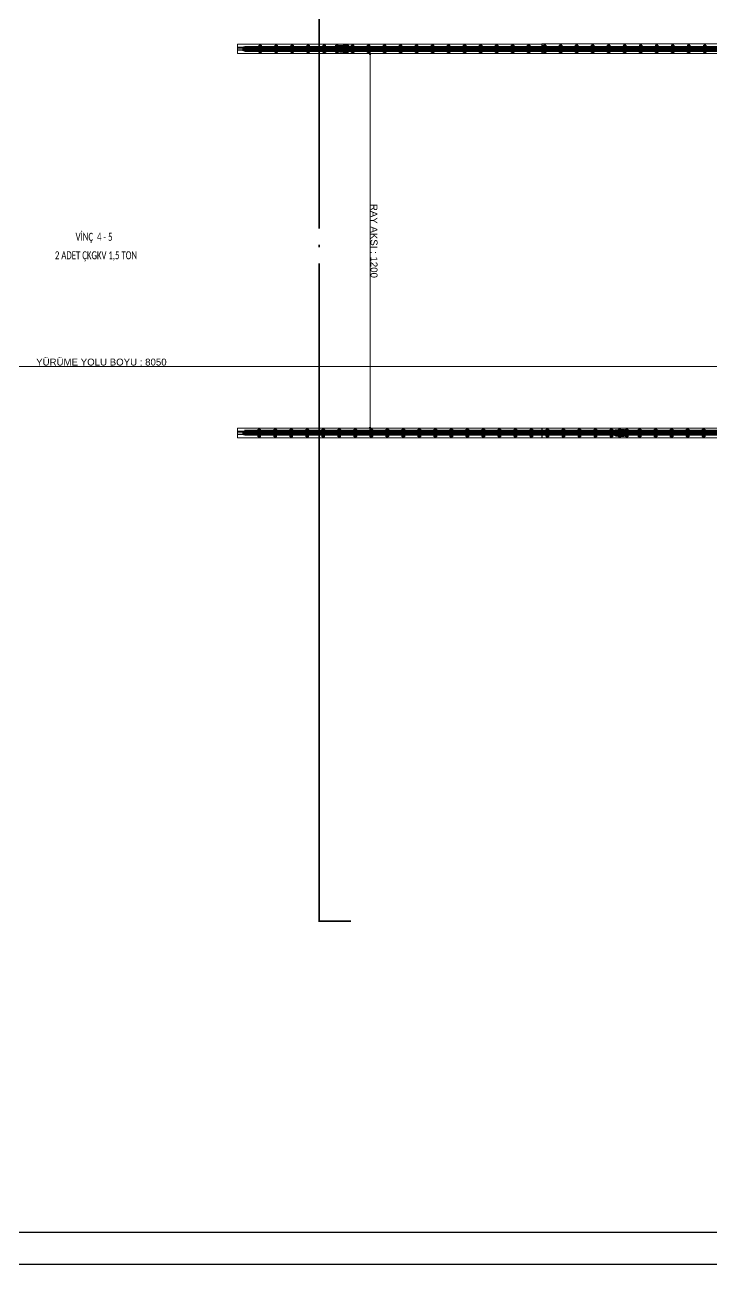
# Model space of a CAD drawing. Header units: centimetres. Extents: x 470464 to 524273, y 49611 to 59074.
# Drawn here: x 489386 to 491529, y 49611 to 53483 of the extents above; entities that cross this region are included whole.
import ezdxf

# ---------------------------------------------------------------- set-up
doc = ezdxf.new("R2010")
doc.units = ezdxf.units.CM
doc.header["$MEASUREMENT"] = 0
for name, pattern in [('1244_Aselsan_MIUM_3000$0$ACAD_ISO10W100', [18, 12, -3, 0, -3]), ('ACAD_ISO03W100', [30, 12, -18]), ('ACAD_ISO08W100', [36, 24, -3, 6, -3]), ('CHAIN', [0.3543, 0.2362, -0.0295, 0.0591, -0.0295]), ('XKITLINE00', [0])]:
    doc.linetypes.add(name, pattern=pattern)
doc.layers.add('---___EB_draft04_section', color=8, linetype='Continuous')
doc.layers.add('vinç', color=7, linetype='Continuous')
for name, color, linetype, lineweight in [('0-KRCN-Z-ANTET', 71, 'Continuous', 30), ('1', 7, 'Continuous', 25), ('AAA_EKSEN', 1, 'ACAD_ISO08W100', 9), ('S-COLS-CONC', 4, 'Continuous', 40), ('S-COLS-STEL', 3, 'Continuous', 9)]:
    doc.layers.add(name, color=color, linetype=linetype, lineweight=lineweight)
doc.layers.add('A-ANNO-REVC-01', color=1, linetype='Continuous', lineweight=15, true_color=0xff0000, plot=False)
doc.styles.add('BARIŞ BABUR-3', font='arial.ttf')
doc.styles.add('TS-FREA-GENL', font='calibri.ttf', dxfattribs={"width": 0.7})
doc.dimstyles.new('AAA_A4 BVS STANDART', dxfattribs={"dimscale": 12, "dimtxt": 1.8, "dimasz": 1.6, "dimexe": 0.18, "dimexo": 0.0625, "dimgap": 0.09, "dimtad": 1, "dimtoh": 1, "dimdec": 0, "dimzin": 9, "dimdsep": 46, "dimtxsty": 'BARIŞ BABUR-3', "dimcen": 0.09, "dimclrd": 1, "dimclre": 1, "dimclrt": 2, "dimadec": 0, "dimazin": 0, "dimtfac": 1, "dimtdec": 0, "dimtofl": 0, "dimtmove": 0, "dimatfit": 3, "dimfxl": 1, "dimtolj": 1, "dimtzin": 0, "dimlwd": 9, "dimlwe": 9, "dimarcsym": 0})

# ---------------------------------------------------------------- blocks, each defined once
blk = doc.blocks.new('*D45')
at = {"layer": 'A-ANNO-REVC-01', "color": 1, "lineweight": 9, "transparency": 16777216}
for p, q in [((416786.5, 74167.4), (416786.5, 74122.8)), ((417986.5, 74167.4), (417986.5, 74122.8)), ((416805.7, 74125), (417967.3, 74125))]:
    blk.add_line(p, q, dxfattribs=at)
at = {"layer": 'A-ANNO-REVC-01', "color": 1, "transparency": 16777216}
for points in [[(416805.7, 74128.2), (416805.7, 74121.8), (416786.5, 74125)], [(417967.3, 74121.8), (417967.3, 74128.2), (417986.5, 74125)]]:
    blk.add_solid(points, dxfattribs=at)
at = {"layer": 'Defpoints', "color": 0, "transparency": 16777216}
for p in [(416786.5, 74168.1), (417986.5, 74168.1), (417986.5, 74125)]:
    blk.add_point(p, dxfattribs=at)
at = {"layer": 'A-ANNO-REVC-01', "color": 2, "transparency": 16777216, "insert": (417386.5, 74137.2), "char_height": 21.6, "attachment_point": 5, "style": 'BARIŞ BABUR-3'}
blk.add_mtext('\\A1;RAY AKSI : 1200', dxfattribs=at)
blk = doc.blocks.new('*D46')
at = {"layer": 'A-ANNO-REVC-01', "color": 1, "lineweight": 9, "transparency": 16777216}
for p, q in [((417970.7, 77311), (417777.2, 77311)), ((417779.3, 77291.8), (417779.3, 69280.2)), ((417970.7, 69261), (417777.2, 69261))]:
    blk.add_line(p, q, dxfattribs=at)
at = {"layer": 'A-ANNO-REVC-01', "color": 1, "transparency": 16777216}
for points in [[(417782.5, 77291.8), (417776.1, 77291.8), (417779.3, 77311)], [(417776.1, 69280.2), (417782.5, 69280.2), (417779.3, 69261)]]:
    blk.add_solid(points, dxfattribs=at)
at = {"layer": 'Defpoints', "color": 0, "transparency": 16777216}
for p in [(417971.5, 77311), (417779.3, 69261), (417971.5, 69261)]:
    blk.add_point(p, dxfattribs=at)
at = {"layer": 'A-ANNO-REVC-01', "color": 2, "transparency": 16777216, "insert": (417765.1, 73286), "char_height": 21.6, "attachment_point": 5, "rotation": 90, "style": 'BARIŞ BABUR-3'}
blk.add_mtext('\\A1;YÜRÜME YOLU BOYU : 8050', dxfattribs=at)
blk = doc.blocks.new('3RFRS334')
at = {"ltscale": 0.4}
h = blk.add_hatch(color=0, dxfattribs=at)
h.dxf.hatch_style = 1
h.paths.add_polyline_path([(303509, 45820), (303515, 45814), (303515, 45820)])
h = blk.add_hatch(color=0, dxfattribs=at)
h.dxf.hatch_style = 1
h.paths.add_polyline_path([(303525, 45814), (303525, 45820), (303531, 45820)])
h = blk.add_hatch(color=0, dxfattribs=at)
h.dxf.hatch_style = 1
h.paths.add_polyline_path([(303589, 45820), (303595, 45814), (303595, 45820)])
h = blk.add_hatch(color=0, dxfattribs=at)
h.dxf.hatch_style = 1
h.paths.add_polyline_path([(303605, 45814), (303605, 45820), (303611, 45820)])
at = {"color": 0, "ltscale": 0.4}
for points in [[(303620, 45830), (303620, 45820), (303500, 45820), (303500, 45830)], [(303525, 45650), (303525, 45820), (303515, 45820), (303515, 45650)], [(303595, 45650), (303595, 45820), (303605, 45820), (303605, 45650)]]:
    blk.add_lwpolyline(points, close=True, dxfattribs=at)
at = {"color": 0, "ltscale": 0.4, "elevation": 0}
for points in [[(303509, 45820), (303515, 45814), (303515, 45820), (303509, 45820)], [(303531, 45820), (303525, 45814), (303525, 45820), (303531, 45820)], [(303589, 45820), (303595, 45814), (303595, 45820), (303589, 45820)], [(303611, 45820), (303605, 45814), (303605, 45820), (303611, 45820)]]:
    blk.add_lwpolyline(points, dxfattribs=at)
blk = doc.blocks.new('FSDGDFGFDSAGDSA')
at = {"color": 2, "linetype": 'XKITLINE00', "lineweight": 0}
for p, q in [((399394.4, 57737.1), (399403.2, 57737.1)), ((399394.4, 55937.1), (399394.4, 57737.1)), ((399415.7, 57737.1), (399424.4, 57737.1)), ((399424.4, 55937.1), (399424.4, 57737.1))]:
    blk.add_line(p, q, dxfattribs=at)
at = {"color": 2}
for p, q in [((399394.4, 55937.1), (399403.2, 55937.1)), ((399415.7, 55937.1), (399424.4, 55937.1))]:
    blk.add_line(p, q, dxfattribs=at)
blk = doc.blocks.new('sfsdsggssg')
at = {"layer": '1', "color": 2, "linetype": 'Continuous'}
for p, q in [((1141.1, -34640), (1141.1, -34640.1)), ((1141.1, -34640), (1141.1, -34645.1)), ((1141.1, -34640.1), (1141.3, -34640.1)), ((1141.1, -34640.1), (1141.1, -34645.1)), ((1141.1, -34645.1), (1141.3, -34645.1)), ((1141.1, -34645.1), (1141.1, -34645.1)), ((1141.3, -34645.1), (1141.3, -34640.1)), ((1143.2, -34639.6), (1141.4, -34639.8)), ((1141.4, -34639.7), (1143.2, -34639.6)), ((1141.4, -34639.8), (1141.4, -34639.7)), ((1141.4, -34640), (1143.2, -34639.8)), ((1141.4, -34639.8), (1141.4, -34640)), ((1141.4, -34645.4), (1141.4, -34645.2)), ((1143.2, -34645.4), (1141.4, -34645.2)), ((1141.4, -34645.4), (1141.4, -34645.4)), ((1141.4, -34645.4), (1143.2, -34645.6)), ((1143.2, -34645.6), (1141.4, -34645.4)), ((1143.2, -34639.6), (1143.2, -34639.8)), ((1143.2, -34639.6), (1143.2, -34639.8)), ((1143.2, -34645.6), (1143.2, -34645.4)), ((1143.2, -34645.4), (1143.2, -34645.6)), ((1143.6, -34639.6), (1143.5, -34639.8)), ((1143.5, -34639.8), (1143.6, -34639.8)), ((1143.6, -34645.3), (1143.5, -34645.3)), ((1143.5, -34645.3), (1143.6, -34645.5)), ((1143.6, -34639.6), (1143.6, -34639.6)), ((1143.7, -34639.6), (1143.6, -34639.8)), ((1143.6, -34639.6), (1144.1, -34639.6)), ((1143.7, -34639.6), (1143.6, -34639.6)), ((1143.6, -34639.8), (1143.8, -34639.9)), ((1143.6, -34645.3), (1143.7, -34645.5)), ((1143.8, -34645.3), (1143.6, -34645.3)), ((1143.6, -34645.5), (1143.6, -34645.6)), ((1143.6, -34645.5), (1143.7, -34645.5)), ((1144.1, -34645.6), (1143.6, -34645.6)), ((1144.1, -34639.6), (1144.1, -34639.6)), ((1144.1, -34645.5), (1144.1, -34645.6)), ((1144.3, -34645.6), (1144.3, -34645.9)), ((1144.3, -34645.6), (1144.3, -34646)), ((1144.3, -34645.9), (1144.3, -34646)), ((1144.5, -34639.6), (1147.4, -34639.6)), ((1144.5, -34639.6), (1144.5, -34639.6)), ((1144.6, -34642.7), (1144.5, -34642.8)), ((1144.6, -34642.9), (1144.5, -34642.8)), ((1147.4, -34645.6), (1144.5, -34645.6)), ((1144.5, -34645.6), (1144.5, -34645.6)), ((1144.5, -34645.9), (1144.5, -34645.6)), ((1147.4, -34639.6), (1144.6, -34639.6)), ((1144.6, -34639.6), (1144.6, -34639.8)), ((1144.6, -34639.8), (1147.4, -34639.8)), ((1144.6, -34645.4), (1144.6, -34645.6)), ((1147.4, -34645.4), (1144.6, -34645.4)), ((1144.6, -34645.6), (1147.4, -34645.6)), ((1146.5, -34646), (1144.6, -34646)), ((1144.6, -34646.3), (1144.6, -34646.2)), ((1144.6, -34646.2), (1146.7, -34646.2)), ((1144.6, -34646.3), (1148.5, -34646.3)), ((1145.5, -34641.1), (1145.5, -34641.1)), ((1145.5, -34641.1), (1145.5, -34641.1)), ((1145.8, -34639.6), (1146, -34639.3)), ((1146, -34639.4), (1145.9, -34639.6)), ((1146, -34639.3), (1146, -34639.4)), ((1146.1, -34639.6), (1146.2, -34639.5)), ((1146.3, -34639.2), (1146.2, -34639.2)), ((1148.5, -34639.2), (1146.2, -34639.2)), ((1148.4, -34639.2), (1146.3, -34639.2)), ((1146.3, -34639.4), (1148.4, -34639.4)), ((1146.4, -34644), (1146.5, -34644)), ((1146.5, -34644), (1146.5, -34643.9)), ((1146.7, -34645.6), (1146.5, -34645.8)), ((1146.7, -34646.2), (1146.8, -34646.2)), ((1146.8, -34646), (1146.8, -34646.2)), ((1148.4, -34646), (1146.8, -34646)), ((1146.8, -34646.2), (1148.4, -34646.2)), ((1147.4, -34639.6), (1147.4, -34639.6)), ((1147.4, -34639.6), (1147.4, -34639.8)), ((1147.4, -34639.8), (1147.6, -34639.7)), ((1147.4, -34639.8), (1148.2, -34640.6)), ((1148.2, -34644.5), (1147.4, -34645.3)), ((1147.4, -34645.3), (1147.6, -34645.5)), ((1147.4, -34645.4), (1147.4, -34645.6)), ((1147.4, -34645.6), (1147.4, -34645.6)), ((1147.6, -34639.7), (1148.4, -34640.5)), ((1147.6, -34639.7), (1147.6, -34639.7)), ((1148.4, -34640.5), (1147.6, -34639.7)), ((1148.4, -34644.7), (1147.6, -34645.5)), ((1147.6, -34645.5), (1148.4, -34644.7)), ((1147.6, -34645.5), (1147.6, -34645.5)), ((1148.2, -34640.6), (1148.4, -34640.5)), ((1148.2, -34644.5), (1148.4, -34644.7)), ((1148.3, -34640.7), (1148.3, -34644.4)), ((1148.3, -34640.7), (1148.5, -34640.7)), ((1148.3, -34644.4), (1148.5, -34644.4)), ((1148.5, -34639.2), (1148.4, -34639.2)), ((1148.4, -34640.5), (1148.4, -34640.5)), ((1148.4, -34644.7), (1148.4, -34644.7)), ((1148.4, -34646), (1148.4, -34646.2)), ((1148.4, -34646.2), (1148.5, -34646.3)), ((1148.5, -34639.5), (1148.5, -34642.7)), ((1148.5, -34644.4), (1148.5, -34640.7)), ((1148.5, -34640.7), (1148.5, -34640.7)), ((1148.5, -34640.7), (1148.5, -34644.5)), ((1148.5, -34644.5), (1148.5, -34644.4)), ((1148.5, -34644.5), (1148.5, -34645.9)), ((1148.7, -34642.9), (1148.7, -34639.5)), ((1148.7, -34639.5), (1148.8, -34639.5)), ((1148.7, -34643.1), (1148.7, -34642.9)), ((1148.7, -34645.9), (1148.7, -34643.1)), ((1148.8, -34646), (1148.7, -34645.9)), ((1148.8, -34639.5), (1148.8, -34646))]:
    blk.add_line(p, q, dxfattribs=at)
for radius in [1.5, 0.7]:
    blk.add_circle((1146, -34642.5), radius, dxfattribs=at)
at = {"layer": '1', "color": 2, "linetype": 'Continuous', "extrusion": (0, 0, -1)}
blk.add_circle((-1146, -34642.5), 0.8, dxfattribs=at)
for centre, start, end in [((-1145.5, -34643.4), 209.8539, 29.8539), ((-1146.5, -34641.7), 29.8539, 207.4717)]:
    blk.add_arc(centre, 1.14, start, end, dxfattribs=at)
at = {"layer": '1', "color": 2, "linetype": 'Continuous'}
for centre, radius, start, end in [((1145.5, -34643.4), 0.943, 155.4674, 321.1742), ((1145.5, -34643.4), 0.92, 156.9271, 319.7145), ((1146, -34642.5), 1.2, 166, 226), ((1146, -34642.5), 1.2, 106, 166), ((1146, -34642.5), 1.2, 226, 286), ((1146, -34642.5), 1.2, 46, 106), ((1146.5, -34641.7), 0.943, 345.8258, 138.463), ((1146.5, -34641.7), 0.92, 347.6089, 136.677), ((1146, -34642.5), 1.2, 286, 346), ((1146, -34642.5), 1.2, 346, 46)]:
    blk.add_arc(centre, radius, start, end, dxfattribs=at)
at = {"layer": '1', "color": 2, "linetype": 'Continuous', "extrusion": (0, 0, -1)}
for centre, major_axis, ratio, start_param, end_param in [((1141.4, -34640), (-0.222, 0.204), 0.995811, 5.544902, 7.021469), ((1141.4, -34640.1), (0.203, 0.221), 0.997694, 3.974105, 5.450673), ((1141.4, -34645.1), (0.222, 0.204), 0.995811, 2.403309, 3.879876), ((1141.4, -34645.1), (-0.203, 0.221), 0.997694, 3.974105, 5.450673), ((1141.4, -34640.1), (0.0742, -0.068), 0.993033, 2.403309, 3.879876), ((1141.4, -34645.1), (0.0742, 0.068), 0.993033, 2.403309, 3.879876), ((1143.6, -34639.8), (0.001, 0.2), 0.752836, 0.132804, 1.847295), ((1143.6, -34645.3), (-0.001, 0.2), 0.752836, 1.294298, 3.008789), ((1152.5, -34642.6), (-8.4, 0), 0.918737, 5.915201, 6.65117), ((1144, -34639.8), (0.001, 0.2), 0.752479, 0.132721, 1.852962), ((1144, -34645.3), (-0.001, 0.2), 0.752479, 1.288631, 3.008872), ((1144.3, -34639.8), (-0.014, 0.199), 0.74106, 0.130215, 1.915333), ((1144.3, -34645.3), (0.014, 0.199), 0.74106, 1.22626, 3.011378), ((1144.5, -34645.9), (-0.2, 0.001), 0.034627, 4.708031, 6.195866), ((1144.6, -34645.9), (-0.138, 0.267), 0.998031, 3.623062, 5.186262), ((1144.6, -34646), (0.214, 0.214), 0.992433, 2.359993, 3.923193), ((1144.5, -34639.8), (-0.008, 0.2), 0.422896, 0.096328, 1.761115), ((1144.5, -34645.4), (0.008, 0.2), 0.422896, 1.380478, 3.045264), ((1144.6, -34645.9), (0.0592, 0.0819), 0.989251, 2.52068, 4.08388), ((1144.6, -34646), (0, -0.2), 0.004269, 4.747034, 6.195918), ((1146.3, -34639.5), (0.271, 0.128), 0.997202, 4.110755, 5.150568), ((1146.2, -34639.5), (-0.173, 0.101), 0.027764, 4.691233, 6.195885), ((1146.3, -34639.5), (-0.0748, 0.0667), 0.997721, 6.084759, 7.124571), ((1146.3, -34639.4), (0, 0.2), 0.004243, 0.087267, 1.605444), ((1146.5, -34645.8), (-0.174, 0.099), 0.027964, 1.549906, 2.758993), ((1146.9, -34646), (0.426, 0.115), 0.905428, 3.310168, 3.875491), ((1146.7, -34646), (-0.256, 0.042), 0.76271, 4.58737, 6.036255), ((1146.5, -34646.1), (-0.199, -0.016), 0.034866, 1.569261, 2.70958), ((1146.8, -34646), (-0.038, 0.196), 0.907507, 3.350606, 5.211047), ((1146.7, -34646), (-0.012, 0.201), 0.369521, 3.302192, 4.751077), ((1146.9, -34646), (0.253, 0.061), 0.768803, 3.289543, 3.701099), ((1176.9, -34592.8), (85, 148.5), 0.001169, 1.933599, 1.936064), ((1146.8, -34646), (-0.174, 0.099), 0.030283, 4.695034, 5.900559), ((1146.8, -34646), (-0.187, 0.071), 0.032625, 4.699988, 5.905162), ((1176.9, -34592.8), (85, 148.5), 0.002337, 1.9329, 1.936067), ((1147.4, -34639.9), (-0.277, 0.115), 0.998522, 1.179673, 1.96192), ((1147.4, -34639.9), (0.115, 0.278), 0.997326, 5.892062, 6.674309), ((1147.4, -34639.9), (0.0384, 0.0928), 0.995546, 5.892062, 6.674309), ((1147.4, -34645.3), (0.0384, -0.0928), 0.995546, 5.892062, 6.674309), ((1147.4, -34645.3), (0.277, 0.115), 0.998522, 1.179673, 1.96192), ((1147.4, -34645.3), (-0.115, 0.278), 0.997326, 2.750469, 3.532716), ((1148.2, -34640.7), (-0.0928, -0.0384), 0.995546, 2.750469, 3.532716), ((1148.2, -34644.4), (0.0928, -0.0384), 0.995546, 5.892062, 6.674309), ((1148.4, -34639.4), (0, 0.2), 0.004243, 0.087267, 1.605444), ((1148.4, -34639.5), (-0.243, 0.175), 0.996422, 0.949848, 2.513048), ((1148.4, -34639.5), (0.0889, 0.0469), 0.994028, 5.200197, 6.763397), ((1148.2, -34640.7), (-0.115, 0.277), 0.998522, 1.179673, 1.96192), ((1148.2, -34640.7), (0.278, 0.115), 0.997326, 5.892062, 6.674309), ((1148.2, -34644.4), (0.115, 0.277), 0.998522, 1.179673, 1.96192), ((1148.2, -34644.5), (-0.278, 0.115), 0.997326, 2.750469, 3.532716), ((1148.4, -34645.9), (0.139, 0.266), 0.998207, 1.09196, 2.65516), ((1148.4, -34645.9), (-0.0609, 0.0807), 0.988978, 2.219923, 3.783123), ((1148.5, -34639.5), (0.2, 0.001), 0.034652, 0.087319, 1.566648), ((1148.5, -34642.7), (0.008, 0.2), 0.005639, 3.866293, 4.746837), ((1148.5, -34643.2), (0.056, 0.516), 0.770786, 6.203754, 6.230389), ((1148.5, -34642.9), (-0.188, 0.076), 0.878606, 1.230281, 2.70961), ((1148.5, -34642.9), (-0.201, 0.003), 0.124494, 1.540952, 3.020281), ((1148.5, -34643.1), (0.199, -0.02), 0.74823, 4.69971, 6.151435), ((1148.5, -34643.1), (-0.2, -0.001), 0.034899, 3.228912, 4.651252), ((1148.5, -34645.9), (-0.2, -0.001), 0.034899, 3.228912, 4.712496)]:
    blk.add_ellipse(centre, major_axis=major_axis, ratio=ratio, start_param=start_param, end_param=end_param, dxfattribs=at)
at = {"layer": '1', "color": 2, "linetype": 'Continuous'}
for centre, major_axis, ratio, start_param, end_param in [((1152.2, -34642.6), (-9.07, 0), 0.918737, 5.945855, 6.620515), ((1146.2, -34639.5), (-0.15, 0.261), 0.994945, 5.763279, 6.803091), ((1148.5, -34639.5), (0.214, 0.214), 0.992433, 5.501585, 7.064785), ((1148.5, -34646), (-0.214, 0.214), 0.992433, 2.359993, 3.923193)]:
    blk.add_ellipse(centre, major_axis=major_axis, ratio=ratio, start_param=start_param, end_param=end_param, dxfattribs=at)
for points, weights in [([(1141.1, -34640), (1141.1, -34640), (1141.1, -34640)], [0.500000154953, 0.499999845047, 0.500000154953]), ([(1141.1, -34645.1), (1141.1, -34645.1), (1141.1, -34645.1)], [0.500000154938, 0.499999845062, 0.500000154938]), ([(1141.4, -34639.7), (1141.4, -34639.7), (1141.4, -34639.7)], [0.500000154951, 0.499999845049, 0.500000154951]), ([(1141.4, -34645.4), (1141.4, -34645.4), (1141.4, -34645.4)], [0.500000154962, 0.499999845038, 0.500000154962]), ([(1147.4, -34639.6), (1147.4, -34639.6), (1147.4, -34639.6)], [0.500000031564, 0.499999968436, 0.500000031564]), ([(1147.4, -34645.6), (1147.4, -34645.6), (1147.4, -34645.6)], [0.500000031519, 0.499999968481, 0.500000031519]), ([(1147.6, -34639.7), (1147.6, -34639.7), (1147.6, -34639.7)], [0.500000032286, 0.499999967714, 0.500000032286]), ([(1147.6, -34645.5), (1147.6, -34645.5), (1147.6, -34645.5)], [0.500000031966, 0.499999968034, 0.500000031966]), ([(1148.4, -34640.5), (1148.4, -34640.5), (1148.4, -34640.5)], [0.500000032004, 0.499999967996, 0.500000032004]), ([(1148.4, -34644.7), (1148.4, -34644.7), (1148.4, -34644.7)], [0.500000031836, 0.499999968164, 0.500000031836]), ([(1148.5, -34640.7), (1148.5, -34640.7), (1148.5, -34640.7)], [0.500000031722, 0.499999968278, 0.500000031722]), ([(1148.5, -34644.5), (1148.5, -34644.5), (1148.5, -34644.5)], [0.500000031229, 0.499999968771, 0.500000031229])]:
    blk.add_rational_spline(points, weights, degree=2, dxfattribs=at)
for points, knots in [([(1143.2, -34639.6), (1143.2, -34639.6), (1143.3, -34639.6), (1143.4, -34639.6), (1143.5, -34639.6), (1143.5, -34639.6), (1143.6, -34639.6)], [0, 0, 0, 0, 0.225713, 0.483808, 0.741904, 1, 1, 1, 1]), ([(1143.2, -34639.6), (1143.2, -34639.6), (1143.2, -34639.6), (1143.2, -34639.6), (1143.2, -34639.6), (1143.2, -34639.6)], [0, 0, 0, 0, 0.876308, 0.876308, 1, 1, 1, 1]), ([(1143.6, -34639.6), (1143.6, -34639.6), (1143.6, -34639.6), (1143.5, -34639.6), (1143.5, -34639.6), (1143.4, -34639.6), (1143.3, -34639.6), (1143.3, -34639.6), (1143.2, -34639.6), (1143.2, -34639.6)], [0, 0, 0, 0, 0.000017, 0.000017, 0.401467, 0.401467, 0.701656, 0.701656, 1, 1, 1, 1]), ([(1143.2, -34639.8), (1143.2, -34639.8), (1143.3, -34639.8), (1143.3, -34639.8), (1143.4, -34639.8), (1143.5, -34639.8), (1143.5, -34639.8), (1143.5, -34639.8)], [0, 0, 0, 0, 0.304321, 0.304321, 0.608496, 0.608496, 1, 1, 1, 1]), ([(1143.5, -34645.3), (1143.5, -34645.4), (1143.5, -34645.4), (1143.4, -34645.4), (1143.3, -34645.4), (1143.3, -34645.4), (1143.2, -34645.4), (1143.2, -34645.4)], [0, 0, 0, 0, 0.37098, 0.37098, 0.685408, 0.685408, 1, 1, 1, 1]), ([(1143.2, -34645.6), (1143.2, -34645.6), (1143.3, -34645.6), (1143.4, -34645.6), (1143.4, -34645.6), (1143.5, -34645.6), (1143.5, -34645.6), (1143.6, -34645.5)], [0, 0, 0, 0, 0.308433, 0.308433, 0.618953, 0.618953, 1, 1, 1, 1]), ([(1143.6, -34645.6), (1143.5, -34645.6), (1143.5, -34645.6), (1143.4, -34645.6), (1143.3, -34645.6), (1143.2, -34645.6), (1143.2, -34645.6)], [0, 0, 0, 0, 0.258096, 0.516192, 0.774287, 1, 1, 1, 1]), ([(1143.8, -34645.3), (1143.6, -34644.9), (1143.5, -34644.4), (1143.3, -34643.5), (1143.3, -34643), (1143.3, -34641.7), (1143.5, -34640.7), (1143.8, -34639.9)], [0, 0, 0, 0, 0.25, 0.25, 0.5, 0.5, 1, 1, 1, 1]), ([(1143.8, -34639.9), (1143.9, -34639.9), (1144, -34639.9), (1144.1, -34639.9), (1144.1, -34639.9), (1144.2, -34639.9)], [0, 0, 0, 0, 0.657537, 0.657537, 1, 1, 1, 1]), ([(1144.2, -34645.3), (1144.1, -34645.3), (1144, -34645.3), (1143.9, -34645.3), (1143.8, -34645.3), (1143.8, -34645.3)], [0, 0, 0, 0, 0.657537, 0.657537, 1, 1, 1, 1]), ([(1144.5, -34639.9), (1144.3, -34640.3), (1144.2, -34640.8), (1144, -34641.7), (1143.9, -34642.1), (1143.9, -34643.5), (1144.1, -34644.4), (1144.5, -34645.3)], [0, 0, 0, 0, 0.25, 0.25, 0.5, 0.5, 1, 1, 1, 1]), ([(1144.3, -34639.6), (1144.3, -34639.6), (1144.3, -34639.6), (1144.2, -34639.6), (1144.2, -34639.6), (1144.1, -34639.6), (1144.1, -34639.6), (1144.1, -34639.6), (1144.1, -34639.6), (1144.1, -34639.6)], [0, 0, 0, 0, 0.155547, 0.155547, 0.580528, 0.580528, 0.999985, 0.999985, 1, 1, 1, 1]), ([(1144.1, -34639.6), (1144.1, -34639.6), (1144.1, -34639.6), (1144.2, -34639.6), (1144.3, -34639.6), (1144.4, -34639.6), (1144.5, -34639.6)], [0, 0, 0, 0, 0.25, 0.5, 0.749999, 1, 1, 1, 1]), ([(1144.1, -34645.5), (1144.1, -34645.5), (1144.1, -34645.5), (1144.1, -34645.5), (1144.1, -34645.5), (1144.2, -34645.5), (1144.3, -34645.5), (1144.3, -34645.5)], [0, 0, 0, 0, 0.000015, 0.000015, 0.496417, 0.496417, 1, 1, 1, 1]), ([(1144.5, -34645.6), (1144.4, -34645.6), (1144.3, -34645.6), (1144.2, -34645.6), (1144.1, -34645.6), (1144.1, -34645.6), (1144.1, -34645.6)], [0, 0, 0, 0, 0.250001, 0.5, 0.75, 1, 1, 1, 1]), ([(1144.2, -34639.9), (1144.2, -34639.9), (1144.3, -34639.9), (1144.3, -34639.9), (1144.4, -34639.9), (1144.4, -34639.9), (1144.4, -34639.9), (1144.5, -34639.9)], [0, 0, 0, 0, 0.423047, 0.423047, 0.845832, 0.845832, 1, 1, 1, 1]), ([(1144.5, -34645.3), (1144.4, -34645.3), (1144.4, -34645.3), (1144.3, -34645.3), (1144.2, -34645.3), (1144.2, -34645.3)], [0, 0, 0, 0, 0.500153, 0.500153, 1, 1, 1, 1]), ([(1144.5, -34639.6), (1144.5, -34639.6), (1144.5, -34639.6), (1144.4, -34639.6), (1144.4, -34639.6), (1144.3, -34639.6), (1144.3, -34639.6), (1144.3, -34639.6)], [0, 0, 0, 0, 0.000035, 0.000035, 0.836112, 0.836112, 1, 1, 1, 1]), ([(1144.3, -34645.5), (1144.3, -34645.5), (1144.4, -34645.6), (1144.4, -34645.6), (1144.4, -34645.6), (1144.5, -34645.6), (1144.5, -34645.6), (1144.5, -34645.6)], [0, 0, 0, 0, 0.836069, 0.836069, 0.999965, 0.999965, 1, 1, 1, 1]), ([(1144.6, -34639.6), (1144.6, -34639.6), (1144.6, -34639.6), (1144.6, -34639.6), (1144.5, -34639.6), (1144.5, -34639.6), (1144.5, -34639.6)], [0, 0, 0, 0, 0.267342, 0.267342, 0.267342, 1, 1, 1, 1]), ([(1144.5, -34639.9), (1144.5, -34639.9), (1144.5, -34639.9), (1144.5, -34639.8), (1144.5, -34639.8), (1144.5, -34639.8)], [0, 0, 0, 0, 0.864692, 0.864692, 1, 1, 1, 1]), ([(1144.5, -34639.8), (1144.6, -34639.8), (1144.6, -34639.8), (1144.6, -34639.8), (1144.6, -34639.8), (1144.6, -34639.8), (1144.6, -34639.8), (1144.6, -34639.8)], [0, 0, 0, 0, 0.704482, 0.704482, 0.731136, 0.731136, 1, 1, 1, 1]), ([(1144.6, -34645.4), (1144.6, -34645.3), (1144.6, -34645.3), (1144.5, -34645.3), (1144.5, -34645.3), (1144.5, -34645.3)], [0, 0, 0, 0, 0.858601, 0.858601, 1, 1, 1, 1]), ([(1144.5, -34645.3), (1144.5, -34645.3), (1144.5, -34645.3), (1144.5, -34645.3), (1144.5, -34645.3), (1144.5, -34645.3)], [0, 0, 0, 0, 0.863107, 0.863107, 1, 1, 1, 1]), ([(1144.7, -34642.9), (1144.7, -34642.8), (1144.8, -34642.7), (1144.8, -34642.5), (1144.9, -34642.3), (1144.9, -34642.2)], [0, 0, 0, 0, 0.5, 0.5, 1, 1, 1, 1]), ([(1145.1, -34641.6), (1145.2, -34641.5), (1145.3, -34641.5), (1145.5, -34641.4), (1145.6, -34641.4), (1145.7, -34641.4)], [0, 0, 0, 0, 0.5, 0.5, 1, 1, 1, 1]), ([(1145.7, -34643.9), (1145.6, -34643.8), (1145.6, -34643.7), (1145.4, -34643.5), (1145.3, -34643.5), (1145.2, -34643.4)], [0, 0, 0, 0, 0.5, 0.5, 1, 1, 1, 1]), ([(1146.4, -34641.2), (1146.5, -34641.2), (1146.5, -34641.3), (1146.7, -34641.5), (1146.8, -34641.6), (1146.9, -34641.7)], [0, 0, 0, 0, 0.5, 0.5, 1, 1, 1, 1]), ([(1147, -34643.5), (1146.9, -34643.5), (1146.8, -34643.5), (1146.6, -34643.6), (1146.5, -34643.6), (1146.4, -34643.7)], [0, 0, 0, 0, 0.5, 0.5, 1, 1, 1, 1]), ([(1147.4, -34642.1), (1147.4, -34642.2), (1147.3, -34642.3), (1147.3, -34642.6), (1147.2, -34642.7), (1147.2, -34642.8)], [0, 0, 0, 0, 0.5, 0.5, 1, 1, 1, 1])]:
    blk.add_open_spline(points, degree=3, knots=knots, dxfattribs=at)
for points in [[(1143.2, -34639.6), (1143.2, -34639.6), (1143.2, -34639.6), (1143.2, -34639.6)], [(1143.2, -34639.6), (1143.2, -34639.6), (1143.2, -34639.6), (1143.2, -34639.6)], [(1143.2, -34639.6), (1143.2, -34639.6), (1143.2, -34639.6), (1143.2, -34639.6)], [(1143.2, -34639.6), (1143.2, -34639.6), (1143.2, -34639.6), (1143.2, -34639.6)], [(1143.2, -34639.6), (1143.2, -34639.6), (1143.2, -34639.6), (1143.2, -34639.6)], [(1143.2, -34639.8), (1143.2, -34639.8), (1143.2, -34639.8), (1143.2, -34639.8)], [(1143.2, -34645.4), (1143.2, -34645.4), (1143.2, -34645.4), (1143.2, -34645.4)], [(1143.2, -34645.6), (1143.2, -34645.6), (1143.2, -34645.6), (1143.2, -34645.6)], [(1143.2, -34645.6), (1143.2, -34645.6), (1143.2, -34645.6), (1143.2, -34645.6)], [(1143.2, -34645.6), (1143.2, -34645.6), (1143.2, -34645.6), (1143.2, -34645.6)], [(1143.2, -34645.6), (1143.2, -34645.6), (1143.2, -34645.6), (1143.2, -34645.6)], [(1143.2, -34645.6), (1143.2, -34645.6), (1143.2, -34645.6), (1143.2, -34645.6)], [(1143.2, -34645.6), (1143.2, -34645.6), (1143.2, -34645.6), (1143.2, -34645.6)], [(1144.1, -34639.6), (1143.9, -34639.6), (1143.8, -34639.6), (1143.7, -34639.6)], [(1143.7, -34645.5), (1143.8, -34645.5), (1143.9, -34645.5), (1144.1, -34645.5)], [(1144.5, -34645.6), (1144.5, -34645.6), (1144.6, -34645.6), (1144.6, -34645.6)], [(1145.2, -34643.4), (1145, -34643.2), (1144.9, -34643), (1144.7, -34642.9)], [(1144.9, -34642.2), (1144.9, -34642), (1145, -34641.8), (1145.1, -34641.6)], [(1145.7, -34641.4), (1146, -34641.3), (1146.2, -34641.2), (1146.4, -34641.2)], [(1146.4, -34643.7), (1146.1, -34643.7), (1145.9, -34643.8), (1145.7, -34643.9)], [(1146.7, -34645.9), (1146.7, -34645.9), (1146.7, -34645.9), (1146.7, -34646)], [(1146.8, -34646), (1146.8, -34646), (1146.8, -34646), (1146.8, -34646)], [(1146.9, -34641.7), (1147.1, -34641.8), (1147.2, -34642), (1147.4, -34642.1)], [(1147.2, -34642.8), (1147.2, -34643), (1147.1, -34643.3), (1147, -34643.5)]]:
    blk.add_open_spline(points, degree=3, dxfattribs=at)
at = {"layer": 'AAA_EKSEN', "color": 2, "linetype": 'CHAIN', "ltscale": 20}
for p, q in [((1147, -34642.5), (1145, -34642.5)), ((1146, -34641.5), (1146, -34643.5))]:
    blk.add_line(p, q, dxfattribs=at)
blk = doc.blocks.new('dfghdsfdhfd')
at = {"layer": 'S-COLS-CONC', "color": 2}
for p, q in [((1058.5, -34669.1), (1046, -34681.6)), ((1046, -34681.6), (1046, -35869.1)), ((1046.3, -34681.2), (1046.3, -35868.7)), ((1049.5, -34678), (1049.5, -35865.5)), ((1050, -34677.6), (1050, -35865.1)), ((1054.5, -34673.1), (1054.5, -35860.6)), ((1054.9, -34672.6), (1054.9, -35860.1)), ((1058.1, -34669.5), (1058.1, -35857)), ((1058.5, -34669.1), (1058.5, -35856.6)), ((1058.5, -35856.6), (1046, -35869.1))]:
    blk.add_line(p, q, dxfattribs=at)
blk = doc.blocks.new('rtrtjhrkıtyurjtyrkurjt')
at = {"color": 2, "linetype": '1244_Aselsan_MIUM_3000$0$ACAD_ISO10W100'}
for p, q in [((416786.5, 73732.6), (416786.5, 77287)), ((417986.5, 77287), (417986.5, 73732.6))]:
    blk.add_line(p, q, dxfattribs=at)
at = {"color": 2, "linetype": 'XKITLINE00', "lineweight": 0}
for p, q in [((416771.5, 74661), (416780.2, 74661)), ((416771.5, 73711), (416771.5, 74661)), ((416792.7, 74661), (416801.5, 74661)), ((416801.5, 73711), (416801.5, 74661)), ((417971.5, 74661), (417980.2, 74661)), ((417971.5, 73711), (417971.5, 74661)), ((417992.7, 74661), (418001.5, 74661)), ((418001.5, 73711), (418001.5, 74661)), ((416771.5, 73711), (416801.5, 73711)), ((417971.5, 73711), (418001.5, 73711))]:
    blk.add_line(p, q, dxfattribs=at)
at = {"layer": 'S-COLS-CONC', "color": 2}
for p, q in [((417980.2, 74911), (417992.7, 74898.5)), ((417980.2, 74911), (417980.2, 73732.6)), ((417980.6, 74910.6), (417980.6, 73732.6)), ((417983.8, 74907.5), (417983.8, 73732.6)), ((417984.2, 74907), (417984.2, 73732.6)), ((417988.7, 74902.5), (417988.7, 73732.6)), ((417989.2, 74902.1), (417989.2, 73732.6)), ((417992.3, 74898.9), (417992.3, 73732.6)), ((417992.7, 74898.5), (417992.7, 73732.6)), ((416780.2, 74037), (416792.7, 74049.5)), ((416780.2, 73732.6), (416780.2, 74037)), ((416780.6, 73732.6), (416780.6, 74037.4)), ((416783.8, 73732.6), (416783.8, 74040.6)), ((416784.2, 73732.6), (416784.2, 74041)), ((416788.7, 73732.6), (416788.7, 74045.5)), ((416789.2, 73732.6), (416789.2, 74046)), ((416792.3, 73732.6), (416792.3, 74049.1)), ((416792.7, 73732.6), (416792.7, 74049.5)), ((416780.2, 73732.6), (416792.7, 73732.6)), ((417980.2, 73732.6), (417992.7, 73732.6))]:
    blk.add_line(p, q, dxfattribs=at)
for points in [[(417980.2, 74919), (417977.2, 74919), (417977.2, 74909), (417980.2, 74909)], [(417995.7, 74919), (417992.7, 74919), (417992.7, 74909), (417995.7, 74909)], [(417980.2, 74891), (417977.2, 74891), (417977.2, 74901), (417980.2, 74901)], [(417995.7, 74891), (417992.7, 74891), (417992.7, 74901), (417995.7, 74901)], [(416780.2, 74058), (416777.2, 74058), (416777.2, 74048), (416780.2, 74048)], [(416795.7, 74058), (416792.7, 74058), (416792.7, 74048), (416795.7, 74048)], [(416780.2, 74030), (416777.2, 74030), (416777.2, 74040), (416780.2, 74040)], [(416795.7, 74030), (416792.7, 74030), (416792.7, 74040), (416795.7, 74040)]]:
    blk.add_lwpolyline(points, close=True, dxfattribs=at)
at = {"color": 2, "xscale": 0.1, "yscale": 0.1, "zscale": 0.1}
for p in [(386430.5, 69147), (387630.5, 69147)]:
    blk.add_blockref('3RFRS334', p, dxfattribs=at)
at = {"layer": 'S-COLS-CONC', "color": 2, "xscale": -1}
for name, p in [('dfghdsfdhfd', (419038.7, 110768.1)), ('sfsdsggssg', (419123.8, 109809.5)), ('sfsdsggssg', (419123.8, 109759.5)), ('sfsdsggssg', (419123.8, 109709.5)), ('sfsdsggssg', (419123.8, 109659.5)), ('sfsdsggssg', (419123.8, 109609.5)), ('sfsdsggssg', (419123.8, 109569.5)), ('sfsdsggssg', (419123.8, 109547.5)), ('sfsdsggssg', (419123.8, 109521.5)), ('sfsdsggssg', (419123.8, 109471.5)), ('sfsdsggssg', (419123.8, 109421.5)), ('sfsdsggssg', (419123.8, 109371.5)), ('sfsdsggssg', (419123.8, 109321.5)), ('sfsdsggssg', (419123.8, 109271.5)), ('sfsdsggssg', (419123.8, 109221.5)), ('sfsdsggssg', (419123.8, 109171.5)), ('sfsdsggssg', (419123.8, 109121.5)), ('sfsdsggssg', (419123.8, 109071.5)), ('sfsdsggssg', (419123.8, 109021.5)), ('sfsdsggssg', (419123.8, 108971.5)), ('sfsdsggssg', (419123.8, 108921.5)), ('sfsdsggssg', (419123.8, 108871.5)), ('sfsdsggssg', (419123.8, 108821.5)), ('sfsdsggssg', (419123.8, 108771.5)), ('sfsdsggssg', (419123.8, 108721.5)), ('sfsdsggssg', (419123.8, 108671.5)), ('sfsdsggssg', (419123.8, 108621.5)), ('sfsdsggssg', (419123.8, 108571.5)), ('sfsdsggssg', (419123.8, 108521.5)), ('sfsdsggssg', (419123.8, 108471.5)), ('sfsdsggssg', (419123.8, 108421.5))]:
    blk.add_blockref(name, p, dxfattribs=at)
at = {"layer": 'S-COLS-CONC', "color": 2, "rotation": 180}
for name, p in [('dfghdsfdhfd', (417838.7, 39368.9)), ('sfsdsggssg', (417923.8, 40527.5)), ('sfsdsggssg', (417923.8, 40477.5)), ('sfsdsggssg', (417923.8, 40427.5)), ('sfsdsggssg', (417923.8, 40377.5)), ('sfsdsggssg', (417923.8, 40327.5)), ('sfsdsggssg', (417923.8, 40277.5)), ('sfsdsggssg', (417923.8, 40227.5)), ('sfsdsggssg', (417923.8, 40177.5)), ('sfsdsggssg', (417923.8, 40127.5)), ('sfsdsggssg', (417923.8, 40077.5)), ('sfsdsggssg', (417923.8, 40027.5)), ('sfsdsggssg', (417923.8, 39977.5)), ('sfsdsggssg', (417923.8, 39927.5)), ('sfsdsggssg', (417923.8, 39877.5)), ('sfsdsggssg', (417923.8, 39827.5)), ('sfsdsggssg', (417923.8, 39777.5)), ('sfsdsggssg', (417923.8, 39727.5)), ('sfsdsggssg', (417923.8, 39677.5)), ('sfsdsggssg', (417923.8, 39627.5)), ('sfsdsggssg', (417923.8, 39577.5)), ('sfsdsggssg', (417923.8, 39527.5)), ('sfsdsggssg', (417923.8, 39477.5)), ('sfsdsggssg', (417923.8, 39427.5)), ('sfsdsggssg', (417923.8, 39401.5)), ('sfsdsggssg', (417923.8, 39379)), ('sfsdsggssg', (417923.8, 39339)), ('sfsdsggssg', (417923.8, 39289)), ('sfsdsggssg', (417923.8, 39239)), ('sfsdsggssg', (417923.8, 39189)), ('sfsdsggssg', (417923.8, 39139))]:
    blk.add_blockref(name, p, dxfattribs=at)
at = {"layer": 'S-COLS-CONC', "color": 2, "xscale": -1, "rotation": 179.9999999999999}
for p in [(415649.2, 40527.5), (415649.2, 40477.5), (415649.2, 40427.5), (415649.2, 40377.5), (415649.2, 40327.5), (415649.2, 40277.5), (415649.2, 40227.5), (415649.2, 40177.5), (415649.2, 40127.5), (415649.2, 40077.5), (415649.2, 40027.5), (415649.2, 39977.5), (415649.2, 39927.5), (415649.2, 39877.5), (415649.2, 39827.5), (415649.2, 39777.5), (415649.2, 39727.5), (415649.2, 39677.5), (415649.2, 39627.5), (415649.2, 39577.5), (415649.2, 39527.5), (415649.2, 39477.5), (415649.2, 39427.5), (415649.2, 39401.5), (415649.2, 39379), (415649.2, 39339), (415649.2, 39289), (415649.2, 39239), (415649.2, 39189), (415649.2, 39139)]:
    blk.add_blockref('sfsdsggssg', p, dxfattribs=at)
at = {"layer": 'S-COLS-CONC', "color": 2}
for p in [(416849.2, 109809.5), (416849.2, 109759.5), (416849.2, 109709.5), (416849.2, 109659.5), (416849.2, 109609.5), (416849.2, 109569.5), (416849.2, 109547.5), (416849.2, 109521.5), (416849.2, 109471.5), (416849.2, 109421.5), (416849.2, 109371.5), (416849.2, 109321.5), (416849.2, 109271.5), (416849.2, 109221.5), (416849.2, 109171.5), (416849.2, 109121.5), (416849.2, 109071.5), (416849.2, 109021.5), (416849.2, 108971.5), (416849.2, 108921.5), (416849.2, 108871.5), (416849.2, 108821.5), (416849.2, 108771.5), (416849.2, 108721.5), (416849.2, 108671.5), (416849.2, 108621.5), (416849.2, 108571.5), (416849.2, 108521.5), (416849.2, 108471.5), (416849.2, 108421.5)]:
    blk.add_blockref('sfsdsggssg', p, dxfattribs=at)
at = {"layer": 'vinç', "color": 2}
for p in [(17377, 18723.9), (18577, 18723.9)]:
    blk.add_blockref('FSDGDFGFDSAGDSA', p, dxfattribs=at)
at = {"layer": 'S-COLS-STEL', "color": 2, "insert": (417434.6, 73140.9), "char_height": 25, "width": 1441.565, "attachment_point": 4, "rotation": 90, "style": 'TS-FREA-GENL', "bg_fill": 2}
blk.add_mtext('2 ADET ÇKGKV {\\fCalibri|b0|i0|c0|p34;1,5 TON}', dxfattribs=at)
at = {"layer": 'A-ANNO-REVC-01', "color": 6}
dim = blk.add_linear_dim(base=(417779.3, 69261), p1=(417971.5, 77311), p2=(417971.5, 69261), angle=90, text='YÜRÜME YOLU BOYU : <>', dimstyle='AAA_A4 BVS STANDART', override={"dimtxsty": 'BARIŞ BABUR-3'}, dxfattribs=at)
dim.commit()
dim.dimension.update_dxf_attribs({"geometry": '*D46', "text_midpoint": (417779.3, 73286), "dimtype": 160})
at = {"layer": 'S-COLS-STEL', "color": 2, "insert": (417377, 73205.5), "char_height": 25, "width": 1441.565, "attachment_point": 4, "rotation": 90, "style": 'TS-FREA-GENL', "bg_fill": 2}
blk.add_mtext('VİNÇ  4 - 5', dxfattribs=at)
at = {"layer": 'A-ANNO-REVC-01', "color": 6}
dim = blk.add_linear_dim(base=(417986.5, 74125), p1=(416786.5, 74168.1), p2=(417986.5, 74168.1), angle=0, text='RAY AKSI : <>', dimstyle='AAA_A4 BVS STANDART', override={"dimtxsty": 'BARIŞ BABUR-3'}, dxfattribs=at)
dim.commit()
dim.dimension.update_dxf_attribs({"geometry": '*D45', "text_midpoint": (417386.5, 74137.2)})

msp = doc.modelspace()

# ---------------------------------------------------------------- linework, layer by layer
at = {"layer": '---___EB_draft04_section', "color": 30, "linetype": 'ACAD_ISO03W100', "ltscale": 5, "const_width": 5}
msp.add_lwpolyline([(490404.51, 50682.56), (490304.51, 50682.56), (490304.51, 57802.88), (490404.51, 57802.88)], dxfattribs=at)
at = {"layer": '0-KRCN-Z-ANTET'}
for points in [[(470464.07, 49611.26), (524273.1, 49611.26), (524273.1, 58611.26), (470464.07, 58611.26)], [(470564.07, 49711.26), (502064.07, 49711.26), (502064.07, 58511.26), (470564.07, 58511.26)]]:
    msp.add_lwpolyline(points, close=True, dxfattribs=at)

# ---------------------------------------------------------------- next in the draw order: block references
at = {"layer": 'vinç', "color": 2, "rotation": 270}
msp.add_blockref('rtrtjhrkıtyurjtyrkurjt', (416338.74, 470194.02), dxfattribs=at)

doc.saveas('drawing.dxf')
